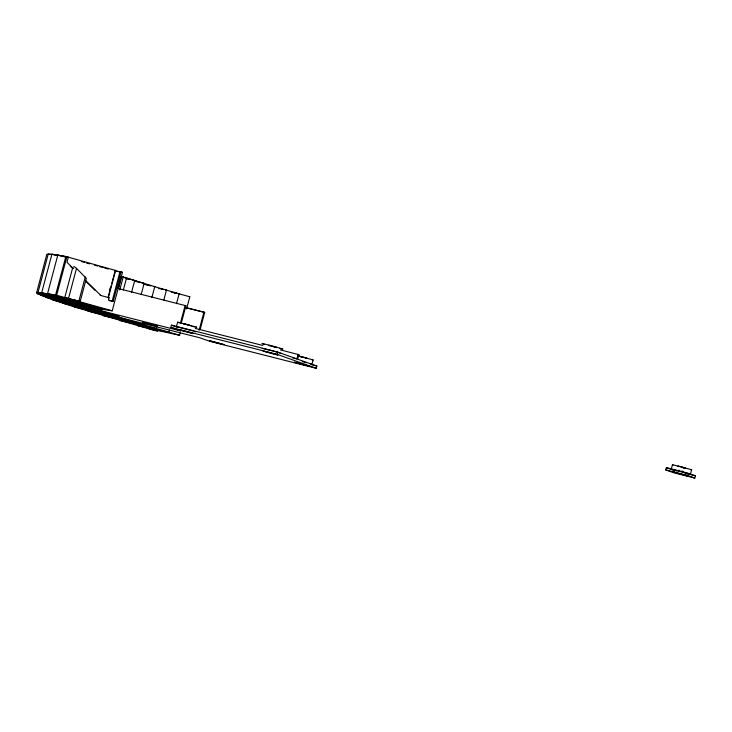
<?xml version="1.0" encoding="UTF-8"?>
<svg xmlns="http://www.w3.org/2000/svg" width="732" height="732" viewBox="0 0 732 732"><rect width="100%" height="100%" fill="white"/><g stroke="black" fill="none" stroke-linecap="round" stroke-linejoin="round"><path stroke-width="1.1" d="M100.174 295.316L109.059 297.759L108.482 300.038L113.195 301.364L121.027 271.929L115.208 270.858M108.016 297.604L111.191 285.626M111.767 283.449L114.942 271.471M67.646 256.969L68.341 257.106L66.969 262.266L72.669 267.848L64.782 297.467L80.172 301.502L86.33 278.352L76.037 267.894L74.115 266.585L73.639 266.915M68.579 298.198L76.521 268.342M78.864 301.09L85.287 276.925M100.33 308.236L99.753 310.405L104.081 312.207M100.449 308.273L99.872 310.432L106.698 312.875M109.443 290.979L110.312 287.722M180.163 333.06L179.578 335.256L149.145 328.705L157.691 331.02L153.921 330.324L74.454 306.937L52.558 299.772L37.442 293.706L36.6 292.745L46.839 254.269L51.935 254.169L65.843 256.493L115.601 270.465L108.373 297.622L109.059 297.759M109.288 300.632L112.142 301.145L119.975 271.718L122.464 272.341L112.225 310.816L98.793 308.794L38.027 292.397L36.6 292.745L97.786 309.041L98.793 308.794M118.154 287.493L121.045 276.623M118.584 288.426L121.768 276.476L123.26 276.852L119.792 289.89M123.342 290.028L126.554 277.959L121.768 276.476M131.467 292.644L134.688 280.548L125.172 277.611L154.754 286.66L151.826 297.65M141.194 294.456L144.122 283.467L133.389 280.237M145.092 322.94L144.506 325.145L102.956 315.611M156.813 326.39L156.227 328.586L119.6 320.506M163.831 300.001L166.466 290.101L153.674 286.413L154.754 286.66M169.485 330.041L168.9 332.237L137.579 325.685M176.504 303.652L179.139 293.761L165.514 289.89L166.466 290.101M37.442 293.706L99.872 310.432L180.63 330.901L170.849 327.405L171.453 325.145L277.712 352.074L296.89 358.918L298.098 354.389L298.876 354.672L297.677 359.202L316.855 366.046L316.251 368.315L209.993 341.387L200.202 337.891L119.334 317.395L110.001 314.321M176.943 326.939L176.385 326.71L177.693 322.126L196.798 327.231L195.947 327.167M180.31 323.571L185.132 305.464L185.919 305.738L181.38 322.785M186.596 308.877L189.817 296.789L178.324 293.587L179.139 293.761M199.104 330.278L203.917 312.171L185.095 307.403M200.165 329.492L204.704 312.454L203.917 312.171M316.251 368.315L277.108 354.334L277.712 352.074M311.814 364.536L313.122 359.952L297.951 355.688M665.717 469.898L666.321 467.638L687.568 473.028L695.4 475.818L694.796 478.088L673.541 472.698L665.717 469.898L686.973 475.288L694.796 478.088M676.816 470.951L671.253 469.203L672.461 464.683L691.667 469.724L690.368 474.309L684.932 473.101M673.742 471.948L674.145 470.438L666.321 467.638M176.385 326.71L193.87 331.138M313.122 359.952L312.271 359.897M671.253 469.203L690.468 474.254M691.566 469.779L690.825 469.669M53.692 254.626L59.1 255.422M80.145 301.52L73.758 299.955L75.067 300.358M194.749 331.697L195.59 331.761L195.041 331.523M59.612 255.505L66.996 256.841M114.942 270.337L115.601 270.465M115.757 271.096L122.464 272.341M189.149 296.661L189.817 296.789M112.142 301.145L113.195 301.364M171.206 292.095L176.357 293.23L174.198 292.773M190.521 325.685L191.51 325.841L190.732 325.566M276.138 347.352L274.207 346.904M279.615 348.423C294.959 351.909 251.643 340.389 264.325 344.342M262.239 348.313L272.633 350.893M678.125 466.092L680.568 466.668M158.688 288.435L163.053 289.396L161.781 289.021M144.14 284.19L150.737 285.782L146.391 284.785M192.754 326.454L194.602 326.884M268.873 345.266L276.522 347.38M306.845 358.406L305.015 357.966M685.399 468.178L683.56 467.739M134.578 281.207L138.998 282.259L138.513 282.104M142.923 283.183L144.122 283.467M87.858 311.073L133.874 321.943L179.578 335.256M125.382 278.27L129.125 279.203M125.19 278.288L129.619 279.359M74.454 306.937L124.449 319.033L133.874 321.943M62.915 303.249L116.315 316.434M189.698 325.493L187.584 324.953M678.555 470.209L679.561 470.456M117.578 288.344L185.919 305.738M184.766 307.403L204.704 312.454M195.307 328.421L262.834 345.458M280.466 349.923L298.876 354.672M292.48 357.802L296.89 358.918M170.849 327.405L277.108 354.334M45.86 297.375L113.076 314.486L118.996 316.599L52.558 299.772M311.539 364.701L316.855 366.046M53.344 300.047L110.999 314.659M685.838 473.394L695.4 475.818M186.797 324.459L182.927 323.544L183.65 323.846M273.896 347.014L275.534 347.435M40.544 295.252L100.559 310.807M682.938 467.757L684.576 468.178M304.256 357.481L299.251 356.274L300.742 356.804M302.27 361.626L303.954 362.075M681.666 466.952L685.6 468.059M681.327 467.153L682.462 467.455M50.462 254.507L48.266 253.913L38.027 292.397L56.666 295.179L66.905 256.703L65.843 256.493L55.605 294.969L112.225 310.816M55.888 255.23L51.935 254.169L41.697 292.654L101.373 308.977M66.136 257.307L57.819 255.029L47.58 293.514L105.518 309.581M81.353 261.534L84.61 262.431M86.275 262.953L89.597 263.849M94.391 265.149L97.649 266.055M99.451 266.576L103.084 267.555M104.749 268.077L108.217 269.01M187.932 324.761L189.963 325.328M186.459 324.651L184.418 324.084M301.703 357.079L302.783 357.381M273.439 351.113L277.172 352.165M304.75 362.294L306.351 362.733M681.794 471.042L682.874 471.344M270.392 345.897L268.662 345.394M305.336 357.783L307.056 358.287M174.994 292.837L175.653 293.029M679.287 466.577L677.997 466.174M119.334 317.395L124.449 319.033M278.883 352.687L280.603 353.3M310.194 363.868L311.914 364.481M178.727 322.602L179.313 322.803M103.615 312.701L104.612 313.04M171.453 325.145L176.339 326.893M112.618 314.989L119.444 317.423M53.015 299.269L58.935 301.383L57.919 299.516M97.136 310.368L97.695 310.588M672.461 464.683L673.01 464.912M177.592 322.181L178.141 322.409M73.667 268.717L72.669 267.848M85.479 280.393L100.86 295.453M70.309 266.073L72.724 268.452M85.644 281.088L95.334 290.577M97.786 309.041L98.381 309.718M142.786 322.19L157.371 326.088L142.786 322.19M178.132 329.528L192.717 333.426L178.132 329.528M209.444 340.709L224.029 344.607L209.444 340.709M263.145 351.067L277.73 354.965L263.145 351.067M294.456 362.248L309.041 366.146L294.456 362.248M673.001 472.021L687.586 475.919L673.001 472.021"/></g></svg>
